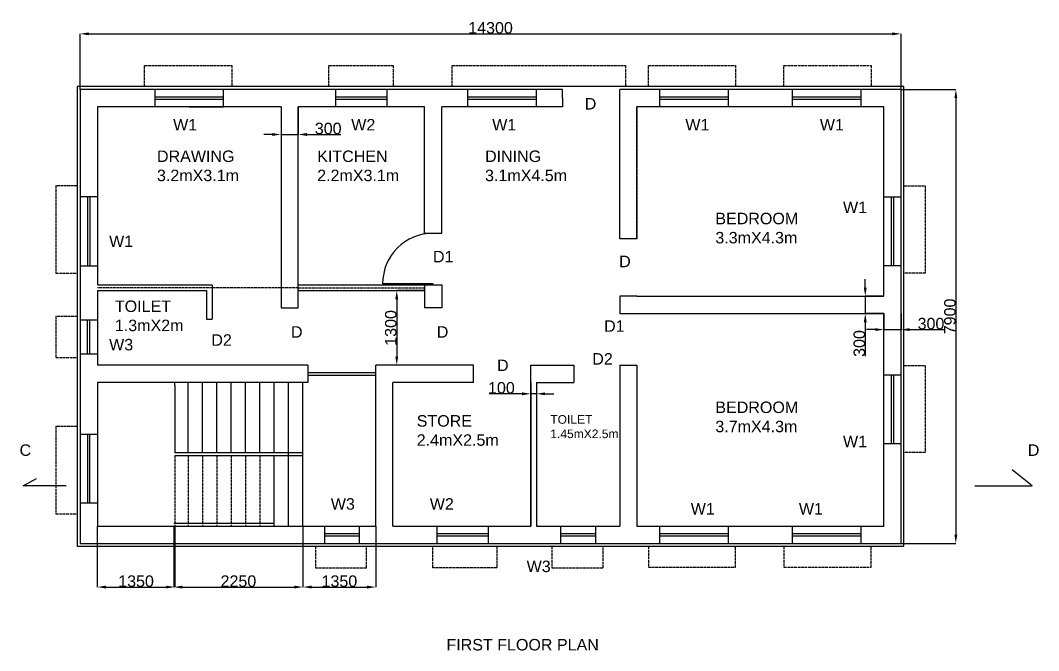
# Model space of a CAD drawing. Header units: millimetres. Extents: x -1589 to 35168, y -1989 to 23976.
# Drawn here: x 17431 to 35168, y -1817 to 9153 of the extents above; entities that cross this region are included whole.
import ezdxf

# ---------------------------------------------------------------- set-up
doc = ezdxf.new("R2010")
doc.units = ezdxf.units.MM
doc.linetypes.add('ACAD_ISO02W100', pattern=[15, 12, -3])
doc.layers.get('0').update_dxf_attribs({"true_color": 0xc2ced6})
doc.styles.get("Standard").update_dxf_attribs({"font": 'arial.ttf'})
doc.dimstyles.new('ISO-25', dxfattribs={"dimtxt": 2.5, "dimasz": 2.5, "dimexe": 1.25, "dimexo": 0.625, "dimtad": 1, "dimtxsty": 'Standard', "dimcen": 2.5, "dimadec": 0, "dimazin": 0, "dimtfac": 1, "dimtmove": 0, "dimatfit": 3, "dimfxl": 1, "dimarcsym": 0})

# ---------------------------------------------------------------- blocks, each defined once
blk = doc.blocks.new('*D22')
at = {"color": 0, "lineweight": -2, "ltscale": 100, "transparency": 16777216}
for p, q in [((21971, 7650), (21971, 7166)), ((22271, 7650), (22271, 7166)), ((21821, 7167), (21671, 7167)), ((21971, 7167), (22271, 7167)), ((22421, 7167), (23014, 7167))]:
    blk.add_line(p, q, dxfattribs=at)
at = {"color": 0, "ltscale": 100, "transparency": 16777216}
for points in [[(21821, 7192), (21821, 7142), (21971, 7167)], [(22421, 7192), (22421, 7142), (22271, 7167)]]:
    blk.add_solid(points, dxfattribs=at)
at = {"layer": 'Defpoints', "color": 0, "ltscale": 100, "transparency": 16777216}
for p in [(21971, 7650), (22271, 7650), (22271, 7167)]:
    blk.add_point(p, dxfattribs=at)
at = {"color": 0, "ltscale": 100, "transparency": 16777216, "insert": (22793, 7270), "char_height": 200, "attachment_point": 5}
blk.add_mtext('300', dxfattribs=at)
blk = doc.blocks.new('*D20')
at = {"color": 0, "lineweight": -2, "ltscale": 100, "transparency": 16777216}
for p, q in [((24471, 4450), (23986, 4450)), ((23987, 4300), (23987, 3300)), ((24471, 3150), (23986, 3150))]:
    blk.add_line(p, q, dxfattribs=at)
at = {"color": 0, "ltscale": 100, "transparency": 16777216}
for points in [[(23962, 4300), (24012, 4300), (23987, 4450)], [(23962, 3300), (24012, 3300), (23987, 3150)]]:
    blk.add_solid(points, dxfattribs=at)
at = {"layer": 'Defpoints', "color": 0, "ltscale": 100, "transparency": 16777216}
for p in [(24471, 4450), (23987, 3150), (24471, 3150)]:
    blk.add_point(p, dxfattribs=at)
at = {"color": 0, "ltscale": 100, "transparency": 16777216, "insert": (23884, 3800), "char_height": 200, "attachment_point": 5, "rotation": 89.9934}
blk.add_mtext('1300', dxfattribs=at)
blk = doc.blocks.new('*D21')
at = {"color": 0, "lineweight": -2, "ltscale": 100, "transparency": 16777216}
for p, q in [((32471, 4050), (32471, 3770)), ((32771, 4050), (32771, 3770)), ((32321, 3771), (32171, 3771)), ((32471, 3771), (32771, 3771)), ((32921, 3771), (33514, 3771))]:
    blk.add_line(p, q, dxfattribs=at)
at = {"color": 0, "ltscale": 100, "transparency": 16777216}
for points in [[(32321, 3796), (32321, 3746), (32471, 3771)], [(32921, 3796), (32921, 3746), (32771, 3771)]]:
    blk.add_solid(points, dxfattribs=at)
at = {"layer": 'Defpoints', "color": 0, "ltscale": 100, "transparency": 16777216}
for p in [(32471, 4050), (32771, 4050), (32771, 3771)]:
    blk.add_point(p, dxfattribs=at)
at = {"color": 0, "ltscale": 100, "transparency": 16777216, "insert": (33293, 3874), "char_height": 200, "attachment_point": 5}
blk.add_mtext('300', dxfattribs=at)
blk = doc.blocks.new('*D14')
at = {"color": 0, "lineweight": -2, "ltscale": 100, "transparency": 16777216}
for p, q in [((32148, 4500), (32148, 4650)), ((32471, 4350), (32147, 4350)), ((32148, 4350), (32148, 4050)), ((32471, 4050), (32147, 4050)), ((32148, 3900), (32148, 3308))]:
    blk.add_line(p, q, dxfattribs=at)
at = {"color": 0, "ltscale": 100, "transparency": 16777216}
for points in [[(32123, 4500), (32173, 4500), (32148, 4350)], [(32123, 3900), (32173, 3900), (32148, 4050)]]:
    blk.add_solid(points, dxfattribs=at)
at = {"layer": 'Defpoints', "color": 0, "ltscale": 100, "transparency": 16777216}
for p in [(32471, 4350), (32148, 4050), (32471, 4050)]:
    blk.add_point(p, dxfattribs=at)
at = {"color": 0, "ltscale": 100, "transparency": 16777216, "insert": (32045, 3529), "char_height": 200, "attachment_point": 5, "rotation": 90}
blk.add_mtext('300', dxfattribs=at)
blk = doc.blocks.new('*D15')
at = {"color": 0, "lineweight": -2, "ltscale": 100, "transparency": 16777216}
for p, q in [((18471, 7951), (18471, 8920)), ((18621, 8919), (32621, 8919)), ((32771, 7951), (32771, 8920))]:
    blk.add_line(p, q, dxfattribs=at)
at = {"color": 0, "ltscale": 100, "transparency": 16777216}
for points in [[(18621, 8944), (18621, 8894), (18471, 8919)], [(32621, 8944), (32621, 8894), (32771, 8919)]]:
    blk.add_solid(points, dxfattribs=at)
at = {"layer": 'Defpoints', "color": 0, "ltscale": 100, "transparency": 16777216}
for p in [(32771, 8919), (18471, 7950), (32771, 7950)]:
    blk.add_point(p, dxfattribs=at)
at = {"color": 0, "ltscale": 100, "transparency": 16777216, "insert": (25621, 9022), "char_height": 200, "attachment_point": 5}
blk.add_mtext('14300', dxfattribs=at)
blk = doc.blocks.new('*D16')
at = {"color": 0, "lineweight": -2, "ltscale": 100, "transparency": 16777216}
for p, q in [((22354, 350), (22354, -713)), ((23621, 350), (23621, -713)), ((22504, -711), (23471, -711))]:
    blk.add_line(p, q, dxfattribs=at)
at = {"color": 0, "ltscale": 100, "transparency": 16777216}
for points in [[(22504, -686), (22504, -736), (22354, -711)], [(23471, -686), (23471, -736), (23621, -711)]]:
    blk.add_solid(points, dxfattribs=at)
at = {"layer": 'Defpoints', "color": 0, "ltscale": 100, "transparency": 16777216}
for p in [(22354, 350), (23621, 350), (23621, -711)]:
    blk.add_point(p, dxfattribs=at)
at = {"color": 0, "ltscale": 100, "transparency": 16777216, "insert": (22988, -609), "char_height": 200, "attachment_point": 5}
blk.add_mtext('1350', dxfattribs=at)
blk = doc.blocks.new('*D17')
at = {"color": 0, "lineweight": -2, "ltscale": 100, "transparency": 16777216}
for p, q in [((20104, 350), (20104, -713)), ((22354, 350), (22354, -713)), ((20254, -711), (22204, -711))]:
    blk.add_line(p, q, dxfattribs=at)
at = {"color": 0, "ltscale": 100, "transparency": 16777216}
for points in [[(20254, -686), (20254, -736), (20104, -711)], [(22204, -686), (22204, -736), (22354, -711)]]:
    blk.add_solid(points, dxfattribs=at)
at = {"layer": 'Defpoints', "color": 0, "ltscale": 100, "transparency": 16777216}
for p in [(20104, 350), (22354, 350), (22354, -711)]:
    blk.add_point(p, dxfattribs=at)
at = {"color": 0, "ltscale": 100, "transparency": 16777216, "insert": (21229, -609), "char_height": 200, "attachment_point": 5}
blk.add_mtext('2250', dxfattribs=at)
blk = doc.blocks.new('*D18')
at = {"color": 0, "lineweight": -2, "ltscale": 100, "transparency": 16777216}
for p, q in [((18771, 350), (18771, -713)), ((20121, 350), (20121, -713)), ((18921, -711), (19971, -711))]:
    blk.add_line(p, q, dxfattribs=at)
at = {"color": 0, "ltscale": 100, "transparency": 16777216}
for points in [[(18921, -686), (18921, -736), (18771, -711)], [(19971, -686), (19971, -736), (20121, -711)]]:
    blk.add_solid(points, dxfattribs=at)
at = {"layer": 'Defpoints', "color": 0, "ltscale": 100, "transparency": 16777216}
for p in [(18771, 350), (20121, 350), (20121, -711)]:
    blk.add_point(p, dxfattribs=at)
at = {"color": 0, "ltscale": 100, "transparency": 16777216, "insert": (19446, -609), "char_height": 200, "attachment_point": 5}
blk.add_mtext('1350', dxfattribs=at)
blk = doc.blocks.new('*D13')
at = {"color": 0, "lineweight": -2, "ltscale": 100, "transparency": 16777216}
for p, q in [((32772, 7950), (33728, 7950)), ((33726, 7800), (33726, 200)), ((32772, 50), (33728, 50))]:
    blk.add_line(p, q, dxfattribs=at)
at = {"color": 0, "ltscale": 100, "transparency": 16777216}
for points in [[(33701, 7800), (33751, 7800), (33726, 7950)], [(33701, 200), (33751, 200), (33726, 50)]]:
    blk.add_solid(points, dxfattribs=at)
at = {"layer": 'Defpoints', "color": 0, "ltscale": 100, "transparency": 16777216}
for p in [(32771, 7950), (32771, 50), (33726, 50)]:
    blk.add_point(p, dxfattribs=at)
at = {"color": 0, "ltscale": 100, "transparency": 16777216, "insert": (33624, 4000), "char_height": 200, "attachment_point": 5, "rotation": 90}
blk.add_mtext('7900', dxfattribs=at)
blk = doc.blocks.new('*D19')
at = {"color": 0, "lineweight": -2, "ltscale": 100, "transparency": 16777216}
for p, q in [((26321, 2850), (26321, 2652)), ((26421, 2850), (26421, 2652)), ((26171, 2653), (25598, 2653)), ((26421, 2653), (26321, 2653)), ((26571, 2653), (26721, 2653))]:
    blk.add_line(p, q, dxfattribs=at)
at = {"color": 0, "ltscale": 100, "transparency": 16777216}
for points in [[(26171, 2678), (26171, 2628), (26321, 2653)], [(26571, 2678), (26571, 2628), (26421, 2653)]]:
    blk.add_solid(points, dxfattribs=at)
at = {"layer": 'Defpoints', "color": 0, "ltscale": 100, "transparency": 16777216}
for p in [(26321, 2850), (26421, 2850), (26321, 2653)]:
    blk.add_point(p, dxfattribs=at)
at = {"color": 0, "ltscale": 100, "transparency": 16777216, "insert": (25810, 2756), "char_height": 200, "attachment_point": 5}
blk.add_mtext('100', dxfattribs=at)

msp = doc.modelspace()

# ---------------------------------------------------------------- linework, layer by layer
at = {"linetype": 'ACAD_ISO02W100', "ltscale": 4}
for p, q in [((19592.80087, 8000.14585), (19592.80087, 8366.80203)), ((19592.80087, 8366.80203), (21112.22398, 8366.80203)), ((21112.22398, 8366.80203), (21112.22398, 8000.14585)), ((22806.40806, 8000.14585), (22806.40806, 8366.80203)), ((22806.40806, 8366.80203), (23923.09623, 8366.80203)), ((23923.09623, 8366.80203), (23923.09623, 8000.14585)), ((24951.2023, 8000.14585), (24951.2023, 8366.80203)), ((24951.2023, 8366.80203), (27970.49546, 8366.80203)), ((27970.49546, 8366.80203), (27970.49546, 8000.14585)), ((28370.51035, 8000.14585), (28370.51035, 8366.80203)), ((28370.51035, 8366.80203), (29889.93346, 8366.80203)), ((29889.93346, 8366.80203), (29889.93346, 8000.14585)), ((30730.78547, 8000.14585), (30730.78547, 8366.80203)), ((30730.78547, 8366.80203), (32250.20859, 8366.80203)), ((32250.20859, 8366.80203), (32250.20859, 8000.14585)), ((28171.47485, 7650.14585), (28171.47485, 5350.14585)), ((18416.3018, 6275.28345), (18049.64562, 6275.28345)), ((18049.64562, 6275.28345), (18049.64562, 4755.86034)), ((32826.6479, 6275.28345), (33193.30408, 6275.28345)), ((33193.30408, 6275.28345), (33193.30408, 4755.86034)), ((18049.64562, 4755.86034), (18416.3018, 4755.86034)), ((33193.30408, 4755.86034), (32826.6479, 4755.86034)), ((22271.47485, 4499.14177), (18771.47485, 4499.14177)), ((22271.47485, 4499.14177), (24471.47485, 4499.14177)), ((18421.47485, 4000.14585), (18049.64562, 4000.14585)), ((18049.64562, 4000.14585), (18049.64562, 3283.33629)), ((18049.64562, 3283.33629), (18421.47485, 3283.33629)), ((32826.6479, 3148.12272), (33193.30408, 3148.12272)), ((33193.30408, 3148.12272), (33193.30408, 1628.6996)), ((18416.3018, 2081.72952), (18049.64562, 2081.72952)), ((18049.64562, 2081.72952), (18049.64562, 562.30641)), ((33193.30408, 1628.6996), (32826.6479, 1628.6996)), ((20121.47485, 1575.14585), (20121.47485, 350.14585)), ((20353.90074, 1575.14585), (20353.90074, 350.14585)), ((20603.90074, 1575.14585), (20603.90074, 350.14585)), ((20853.90074, 1575.14585), (20853.90074, 350.14585)), ((21103.90074, 1575.14585), (21103.90074, 350.14585)), ((21353.90074, 1575.14585), (21353.90074, 350.14585)), ((21603.90074, 1575.14585), (21603.90074, 350.14585)), ((18049.64562, 562.30641), (18416.3018, 562.30641)), ((22569.27683, 0.14585), (22569.27683, -376.73617)), ((23462.78984, -376.73617), (23462.78984, 0.14585)), ((26689.98048, 0.14585), (26689.98048, -376.73617)), ((27583.4935, -376.73617), (27583.4935, 0.14585)), ((28370.51035, 0.14585), (28370.51035, -366.51033)), ((29889.93346, -366.51033), (29889.93346, 0.14585)), ((30730.78547, 0.14585), (30730.78547, -366.51033)), ((32250.20859, -366.51033), (32250.20859, 0.14585)), ((24613.89181, -376.73617), (24613.89181, -10.07999)), ((25730.57999, -10.07999), (25730.57999, -376.73617)), ((22569.27683, -376.73617), (23462.78984, -376.73617)), ((25730.57999, -376.73617), (24613.89181, -376.73617)), ((26689.98048, -376.73617), (27583.4935, -376.73617)), ((28370.51035, -366.51033), (29889.93346, -366.51033)), ((30730.78547, -366.51033), (32250.20859, -366.51033))]:
    msp.add_line(p, q, dxfattribs=at)
for p, q in [((19771.47485, 7950.14585), (19771.47485, 7650.14585)), ((19771.47485, 7820.14585), (20971.47485, 7820.14585)), ((20971.47485, 7650.14585), (20971.47485, 7950.14585)), ((23821.47485, 7950.14585), (22921.47485, 7950.14585)), ((22921.47485, 7950.14585), (22921.47485, 7650.14585)), ((22921.47485, 7820.14585), (23821.47485, 7820.14585)), ((23821.47485, 7650.14585), (23821.47485, 7950.14585)), ((25221.46002, 7950.14585), (25221.46002, 7650.14585)), ((25221.46002, 7820.14585), (26421.46002, 7820.14585)), ((26421.46002, 7650.14585), (26421.46002, 7950.14585)), ((26871.47485, 7800.14585), (26871.47485, 7950.14585)), ((27871.47485, 7650.14585), (27871.47485, 7950.14585)), ((28566.35792, 7950.14585), (28566.35792, 7650.14585)), ((28566.35792, 7820.14585), (29766.35792, 7820.14585)), ((29766.35792, 7650.14585), (29766.35792, 7950.14585)), ((30875.93036, 7950.14585), (30875.93036, 7650.14585)), ((30875.93036, 7820.14585), (32075.93036, 7820.14585)), ((32075.93036, 7650.14585), (32075.93036, 7950.14585)), ((19771.47485, 7780.14585), (20971.47485, 7780.14585)), ((20371.47485, 7650.14585), (20971.47485, 7650.14585)), ((21971.47485, 7650.14585), (21971.47485, 4550.14585)), ((22271.47485, 4550.14585), (22271.47485, 7650.14585)), ((22921.47485, 7780.14585), (23821.47485, 7780.14585)), ((24471.47485, 5450.14585), (24471.47485, 7650.14585)), ((24771.47485, 5450.14585), (24771.47485, 7650.14585)), ((25221.46002, 7780.14585), (26421.46002, 7780.14585)), ((26871.47485, 7800.14585), (26871.47485, 7650.14585)), ((27871.47485, 5350.14585), (27871.47485, 7650.14585)), ((28566.35792, 7780.14585), (29766.35792, 7780.14585)), ((30875.93036, 7780.14585), (32075.93036, 7780.14585)), ((18771.4749, 6080.0528), (18471.4749, 6080.0528)), ((18601.4749, 6080.0528), (18601.4749, 4880.0528)), ((18641.4749, 6080.0528), (18641.4749, 4880.0528)), ((32471.4748, 6080.0528), (32771.4748, 6080.0528)), ((32601.4748, 6080.0528), (32601.4748, 4880.0528)), ((32641.4748, 6080.0528), (32641.4748, 4880.0528)), ((24471.47485, 5450.14585), (24771.47485, 5450.14585)), ((28171.47485, 5350.14585), (27871.47485, 5350.14585)), ((18471.4749, 4880.0528), (18771.4749, 4880.0528)), ((32771.4748, 4880.0528), (32471.4748, 4880.0528)), ((18771.47485, 4550.14585), (20771.47485, 4550.14585)), ((18771.47485, 4450.14585), (20671.47485, 4450.14585)), ((20671.47485, 4450.14585), (20671.47485, 3950.14585)), ((20771.47485, 4550.14585), (20771.47485, 3950.14585)), ((21971.47485, 4550.14585), (21971.47485, 4150.14585)), ((22271.47485, 4550.14585), (24471.47485, 4550.14585)), ((22271.47485, 4150.14585), (22271.47485, 4550.14585)), ((22271.47485, 4450.14585), (24471.47485, 4450.14585)), ((24621.47485, 4570.14585), (23741.47485, 4570.14585)), ((24471.47485, 4550.14585), (24471.47485, 4150.14585)), ((24471.47485, 4550.14585), (24771.47485, 4550.14585)), ((24771.47485, 4550.14585), (24771.47485, 4150.14585)), ((28171.47485, 4350.14585), (27871.47485, 4350.14585)), ((27871.47485, 4350.14585), (27871.47485, 4050.14585)), ((28171.47485, 4350.14585), (32471.47485, 4350.14585)), ((21971.47485, 4150.14585), (22271.47485, 4150.14585)), ((24771.47485, 4150.14585), (24471.47485, 4150.14585)), ((18471.47485, 3940.50738), (18771.10942, 3940.50738)), ((18601.10942, 3340.50738), (18601.10942, 3940.50738)), ((18641.10942, 3340.50738), (18641.10942, 3940.50738)), ((27871.47485, 4050.14585), (28171.47485, 4050.14585)), ((28171.47485, 4050.14585), (32471.47485, 4050.14585)), ((18771.10942, 3340.50738), (18471.47485, 3340.50738)), ((22435.89835, 3150.14585), (18771.47485, 3150.14585)), ((22435.89835, 3150.14585), (22435.89835, 2850.14585)), ((22435.89835, 3025.14585), (23621.47485, 3025.14585)), ((22435.89835, 3025.14585), (23621.47485, 3025.14585)), ((25321.47485, 3150.14585), (23621.17574, 3150.14585)), ((23621.47485, 2850.14585), (23621.47485, 3150.14585)), ((25321.47485, 2850.14585), (25321.47485, 3150.14585)), ((26321.47485, 3150.14585), (27071.47485, 3150.14585)), ((26321.47485, 2850.14585), (26321.47485, 3150.14585)), ((27071.47485, 3150.14585), (27071.47485, 2850.14585)), ((27871.47485, 3150.14585), (27871.47485, 350.14585)), ((27871.47485, 3150.14585), (28171.47485, 3150.14585)), ((28171.47485, 3150.14585), (28171.47485, 350.14585)), ((22435.89835, 2850.14585), (18771.47485, 2850.14585)), ((20121.47485, 2800.14585), (20121.47485, 2850.14585)), ((20353.90074, 1625.14585), (20353.90074, 2850.14585)), ((20603.90074, 1625.14585), (20603.90074, 2850.14585)), ((20853.90074, 1625.14585), (20853.90074, 2850.14585)), ((21103.90074, 1625.14585), (21103.90074, 2850.14585)), ((21353.90074, 1625.14585), (21353.90074, 2850.14585)), ((21603.90074, 1625.14585), (21603.90074, 2850.14585)), ((21853.90074, 1625.14585), (21853.90074, 2850.14585)), ((22103.90074, 350.14585), (22103.90074, 2850.14585)), ((22353.90074, 350.14585), (22353.90074, 2850.14585)), ((22435.89835, 2975.14585), (23621.47485, 2975.14585)), ((23621.47485, 2850.14585), (23621.17574, 2850.14585)), ((23621.47485, 350.14585), (23621.47485, 2850.14585)), ((23921.47485, 350.14585), (23921.47485, 2850.14585)), ((25321.47485, 2850.14585), (23921.47485, 2850.14585)), ((26321.47485, 2850.14585), (26321.47485, 350.14585)), ((26321.47485, 350.14585), (26321.47485, 2850.14585)), ((26421.47485, 2850.14585), (26421.47485, 350.14585)), ((26421.47485, 2850.14585), (27071.47485, 2850.14585)), ((32471.4748, 2981.10735), (32771.4748, 2981.10735)), ((32601.4748, 2981.10735), (32601.4748, 1781.10735)), ((32641.4748, 2981.10735), (32641.4748, 1781.10735)), ((20121.47485, 2800.14585), (20121.47485, 1625.14585)), ((18467.43464, 1948.22241), (18767.43464, 1948.22241)), ((18597.43464, 1948.22241), (18597.43464, 748.22241)), ((18637.43464, 1948.22241), (18637.43464, 748.22241)), ((32771.4748, 1781.10735), (32471.4748, 1781.10735)), ((22353.90074, 1625.14585), (20121.47485, 1625.14585)), ((22353.90074, 1575.14585), (20121.47485, 1575.14585)), ((21853.90074, 350.14585), (21853.90074, 1575.14585)), ((18471.47485, 1400.14585), (18471.47485, 400.14585)), ((18771.47485, 1400.14585), (18771.47485, 400.14585)), ((35055.8409, 1048.95535), (34708.58244, 1327.70776)), ((17480.10539, 1048.95535), (17712.09391, 1180.70815)), ((18228.7956, 1048.95535), (17480.10539, 1048.95535)), ((34057.02457, 1048.95535), (35055.8409, 1048.95535)), ((18767.43464, 748.22241), (18467.43464, 748.22241)), ((20103.90074, 400.14585), (21853.90074, 400.14585)), ((22732.45929, 50.14585), (22732.45929, 350.14585)), ((22732.45929, 220.14585), (23332.45929, 220.14585)), ((22732.45929, 180.14585), (23332.45929, 180.14585)), ((23332.45929, 350.14585), (23332.45929, 50.14585)), ((24684.75735, 349.48582), (24684.75735, 49.48582)), ((24684.75735, 219.48582), (25584.75735, 219.48582)), ((24684.75735, 179.48582), (25584.75735, 179.48582)), ((25584.75735, 49.48582), (25584.75735, 349.48582)), ((26846.47485, 50.14585), (26846.47485, 350.14585)), ((26846.47485, 220.14585), (27446.47485, 220.14585)), ((26846.47485, 180.14585), (27446.47485, 180.14585)), ((27446.47485, 350.14585), (27446.47485, 50.14585)), ((28566.35792, 350.14585), (28566.35792, 50.14585)), ((28566.35792, 220.14585), (29766.35792, 220.14585)), ((28566.35792, 180.14585), (29766.35792, 180.14585)), ((29766.35792, 50.14585), (29766.35792, 350.14585)), ((30875.93036, 350.14585), (30875.93036, 50.14585)), ((30875.93036, 220.14585), (32075.93036, 220.14585)), ((30875.93036, 180.14585), (32075.93036, 180.14585)), ((32075.93036, 50.14585), (32075.93036, 350.14585))]:
    msp.add_line(p, q)
at = {"linetype": 'ACAD_ISO02W100'}
for p, q in [((22271.47485, 4550.14585), (22271.47485, 7650.14585)), ((24621.47485, 4550.14585), (24621.47485, 4570.14585)), ((24771.47485, 4550.14585), (24771.47485, 4150.14585)), ((20671.47485, 3950.14585), (20771.47485, 3950.14585))]:
    msp.add_line(p, q, dxfattribs=at)
at = {"ltscale": 4}
msp.add_line((28171.47485, 5350.14585), (28171.47485, 7650.14585), dxfattribs=at)
msp.add_lwpolyline([(32821.47485, 8000.14585), (18421.47485, 8000.14585), (18421.47485, 0.14585), (32821.47485, 0.14585)], close=True)
for points in [[(26871.47485, 7950.14585), (18471.47485, 7950.14585), (18471.47485, 1400.14585)], [(18471.47485, 400.14585), (18471.47485, 50.14585), (32771.47485, 50.14585), (32771.47485, 7950.14585), (27871.47485, 7950.14585)], [(21971.47485, 7650.14585), (18771.47485, 7650.14585), (18771.47485, 4550.14585)], [(24471.47485, 7650.14585), (22271.47485, 7650.14585)], [(26871.47485, 7650.14585), (24771.47485, 7650.14585)], [(32471.47485, 4350.14585), (32471.47485, 7650.14585), (28171.47485, 7650.14585)], [(18771.47485, 4450.14585), (18771.47485, 3150.14585)], [(28171.47485, 350.14585), (32471.47485, 350.14585), (32471.47485, 4050.14585)], [(18771.47485, 2850.14585), (18771.47485, 1400.14585)], [(18771.47485, 400.14585), (18771.47485, 350.14585), (23621.47485, 350.14585)], [(23921.47485, 350.14585), (26321.47485, 350.14585)], [(26421.47485, 350.14585), (27871.47485, 350.14585)]]:
    msp.add_lwpolyline(points)
msp.add_arc((24621.47485, 4570.14585), 880, 90, 180)

# ---------------------------------------------------------------- texts
at = {"attachment_point": 1}
for s, insert, char_height in [('D', (27261.76363, 7801.90859), 200), ('W1', (20091.96648, 7436.55252), 200), ('W2', (23194.19242, 7436.55252), 200), ('W1', (25649.7308, 7436.55252), 200), ('W1', (29014.38071, 7436.55252), 200), ('W1', (31357.45165, 7436.55252), 200), ('DRAWING^J3.2mX3.1m', (19810.79796, 6887.92274), 200), ('KITCHEN^J2.2mX3.1m', (22601.30028, 6887.92274), 200), ('DINING^J3.1mX4.5m', (25525.45279, 6887.92274), 200), ('W1', (31760.45988, 5997.95281), 200), ('BEDROOM^J3.3mX4.3m', (29536.79028, 5804.26191), 200), ('W1', (18976.66477, 5407.76226), 200), ('D1', (24618.77963, 5141.36696), 200), ('D', (27861.58975, 5057.05402), 200), ('TOILET^J1.3mX2m', (19077.32157, 4277.26091), 200), ('D1', (27599.16586, 3932.88152), 200), ('D', (22144.49671, 3829.83235), 200), ('D', (24684.38554, 3829.83235), 200), ('W3', (18976.66477, 3609.08622), 200), ('D2', (20757.39868, 3689.3108), 200), ('D', (25734.08133, 3249.00989), 200), ('D2', (27392.97561, 3361.42715), 200), ('BEDROOM^J3.7mX4.3m', (29536.79028, 2518.29774), 200), ('STORE^J2.4mX2.5m', (24335.17274, 2281.85468), 200), ('TOILET^J1.45mX2.5m', (26661.93742, 2281.85468), 150), ('C', (17416.54777, 1772.88625), 200), ('W1', (31760.45988, 1922.8274), 200), ('D', (34979.86205, 1772.88625), 200), ('W3', (22838.04564, 836.12732), 200), ('W2', (24562.54591, 836.12732), 200), ('W1', (29108.10352, 751.81438), 200), ('W1', (30991.93259, 751.81438), 200), ('W3', (26249.557, -250.5728), 200), ('FIRST FLOOR PLAN', (24852.55377, -1614.19626), 200)]:
    msp.add_mtext(s, dxfattribs=dict(at, insert=insert, char_height=char_height))

# ---------------------------------------------------------------- dimensions: what is measured, and where the dimension line sits
at = {"ltscale": 100}
for base, p1, p2, picture, middle in [((32771.47485, 8919.17153), (18471.47485, 7950.14585), (32771.47485, 7950.14585), '*D15', (25621.47485, 9021.97934)), ((22271.47485, 7167.36582), (21971.47485, 7650.14585), (22271.47485, 7650.14585), '*D22', (22792.63191, 7270.17363)), ((32771.47485, 3770.87231), (32471.47485, 4050.14585), (32771.47485, 4050.14585), '*D21', (33292.63191, 3873.68012)), ((26321.47485, 2653.47322), (26421.47485, 2850.14585), (26321.47485, 2850.14585), '*D19', (25809.66295, 2756.21281)), ((20121.47485, -711.379), (18771.47485, 350.14585), (20121.47485, 350.14585), '*D18', (19446.47485, -608.57119)), ((22353.90074, -711.379), (20103.90074, 350.14585), (22353.90074, 350.14585), '*D17', (21228.90074, -608.6394))]:
    dim = msp.add_linear_dim(base=base, p1=p1, p2=p2, dimstyle='ISO-25', override={"dimtxt": 200, "dimasz": 150}, dxfattribs=at)
    dim.commit()
    dim.dimension.update_dxf_attribs({"geometry": picture, "text_midpoint": middle})
for base, p1, p2, picture, middle in [((33726.43011, 50.14585), (32771.47485, 7950.14585), (32771.47485, 50.14585), '*D13', (33623.69051, 4000.14585)), ((32148.18279, 4050.14585), (32471.47485, 4350.14585), (32471.47485, 4050.14585), '*D14', (32045.37498, 3528.98879))]:
    dim = msp.add_linear_dim(base=base, p1=p1, p2=p2, angle=90, dimstyle='ISO-25', override={"dimtxt": 200, "dimasz": 150}, dxfattribs=at)
    dim.commit()
    dim.dimension.update_dxf_attribs({"geometry": picture, "text_midpoint": middle})
dim = msp.add_aligned_dim(p1=(24471.47485, 4450.14585), p2=(24471.3253, 3150.14585), distance=-484.52711, dimstyle='ISO-25', override={"dimtxt": 200, "dimasz": 150}, dxfattribs=at)
dim.commit()
dim.dimension.update_dxf_attribs({"geometry": '*D20', "text_midpoint": (23884.06516, 3800.21342)})
dim = msp.add_linear_dim(base=(23621.47485, -711.379), p1=(22353.90074, 350.14585), p2=(23621.47485, 350.14585), text='1350', dimstyle='ISO-25', override={"dimtxt": 200, "dimasz": 150}, dxfattribs=at)
dim.commit()
dim.dimension.update_dxf_attribs({"geometry": '*D16', "text_midpoint": (22987.68779, -608.57119)})

doc.saveas('drawing.dxf')
